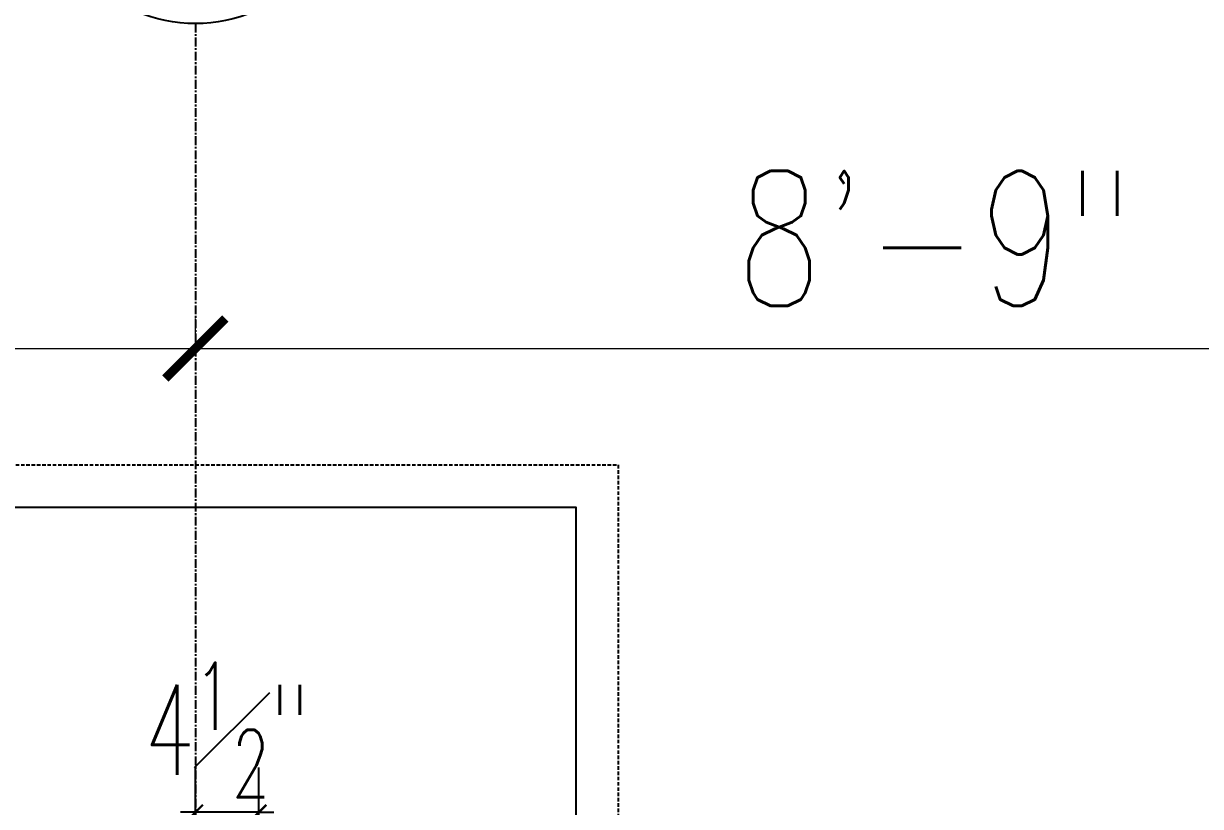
# Model space of a CAD drawing. Header units: inches. Extents: x 99023 to 109265, y 17199 to 18675.
# Drawn here: x 103198.6 to 103282.2, y 18418.7 to 18474.3 of the extents above; entities that cross this region are included whole.
import ezdxf

# ---------------------------------------------------------------- set-up
doc = ezdxf.new("R2010")
doc.units = ezdxf.units.IN
doc.linetypes.add('CENTER', pattern=[2, 1.25, -0.25, 0.25, -0.25])
doc.linetypes.add('HIDDEN', pattern=[0.375, 0.25, -0.125])
doc.layers.get('0').update_dxf_attribs({"color": 255})
doc.layers.add('DIM', color=250, linetype='Continuous', lineweight=15)
for name, color, linetype in [('FOOT', 4, 'Continuous'), ('FRN', 8, 'Continuous'), ('GRID-DIM', 5, 'Continuous'), ('HATCH', 8, 'Continuous'), ('PLAN', 1, 'Continuous')]:
    doc.layers.add(name, color=color, linetype=linetype)
doc.styles.add('ROMANS', font='romans.shx', dxfattribs={"width": 0.75})
doc.styles.add('style2', font='romans.shx', dxfattribs={"width": 0.65})
doc.dimstyles.new('115', dxfattribs={"dimscale": 4.25, "dimtxt": 3, "dimasz": 0.5, "dimexe": 0.75, "dimexo": 0.75, "dimgap": 0.25, "dimtad": 1, "dimdec": 8, "dimzin": 0, "dimdsep": 46, "dimlunit": 4, "dimtxsty": 'style2', "dimblk": 'DOT', "dimcen": 0.25, "dimdle": 0.75, "dimclrd": 5, "dimclre": 5, "dimclrt": 2, "dimadec": 0, "dimazin": 0, "dimtfac": 0.75, "dimtdec": 8, "dimtix": 1, "dimtmove": 2, "dimatfit": 0, "dimfxl": 1, "dimfrac": 1, "dimtolj": 1, "dimtzin": 0, "dimlwd": -1, "dimlwe": -1, "dimarcsym": 0})
doc.dimstyles.new('JCK', dxfattribs={"dimscale": 4.25, "dimtxt": 3.25, "dimasz": 1.5, "dimexe": 1, "dimexo": 1, "dimgap": 0.5, "dimtad": 1, "dimdec": 1, "dimzin": 0, "dimdsep": 46, "dimlunit": 4, "dimtxsty": 'ROMANS', "dimblk": 'ARCHTICK', "dimcen": 0.09, "dimdle": 1, "dimclrd": 5, "dimclre": 5, "dimclrt": 6, "dimadec": 0, "dimazin": 0, "dimtfac": 1, "dimtdec": 1, "dimtix": 1, "dimtmove": 2, "dimatfit": 0, "dimfxl": 1, "dimfrac": 1, "dimtolj": 1, "dimtzin": 0, "dimlwd": -1, "dimlwe": -1, "dimarcsym": 0})

# ---------------------------------------------------------------- blocks, each defined once
blk = doc.blocks.new('_ArchTick')
at = {"color": 0, "linetype": 'ByBlock', "const_width": 0.15}
blk.add_lwpolyline([(-0.5, -0.5), (0.5, 0.5)], dxfattribs=at)
blk = doc.blocks.new('*D113')
at = {"layer": 'Defpoints', "color": 0, "linetype": 'ByBlock', "lineweight": -2, "transparency": 16777216}
for p in [(103210.844, 18418.297), (103210.844, 18413.159), (103215.344, 18413.159)]:
    blk.add_point(p, dxfattribs=at)
at = {"layer": 'GRID-DIM', "color": 5, "linetype": 'ByBlock', "transparency": 16777216}
for p, q in [((103210.844, 18416.347), (103210.844, 18421.484)), ((103215.344, 18416.347), (103215.344, 18421.484)), ((103210.844, 18418.297), (103209.782, 18418.297)), ((103215.344, 18418.297), (103210.844, 18418.297)), ((103215.344, 18418.297), (103216.407, 18418.297))]:
    blk.add_line(p, q, dxfattribs=at)
at = {"layer": 'GRID-DIM', "color": 5, "linetype": 'ByBlock', "transparency": 16777216, "xscale": 1.0625, "yscale": 1.0625, "zscale": 1.0625}
blk.add_blockref('_ArchTick', (103210.844, 18418.297), dxfattribs=at)
at = {"layer": 'GRID-DIM', "color": 5, "linetype": 'ByBlock', "transparency": 16777216, "xscale": 1.0625, "yscale": 1.0625, "zscale": 1.0625, "rotation": 180}
blk.add_blockref('_ArchTick', (103215.344, 18418.297), dxfattribs=at)
at = {"layer": 'GRID-DIM', "color": 2, "linetype": 'ByBlock', "transparency": 16777216, "insert": (103213.094, 18424.141), "char_height": 6.375, "attachment_point": 5, "style": 'style2'}
blk.add_mtext('\\A1;4{\\H0.75x;\\S1#2;}"', dxfattribs=at)
blk = doc.blocks.new('*D86')
at = {"layer": 'Defpoints', "color": 0, "linetype": 'ByBlock', "lineweight": -2, "transparency": 16777216}
for p in [(103210.844, 18451.201), (103024.844, 18449.382), (103210.844, 18449.382)]:
    blk.add_point(p, dxfattribs=at)
at = {"layer": 'DIM', "color": 5, "linetype": 'ByBlock', "transparency": 16777216}
for p, q in [((103024.844, 18451.507), (103024.844, 18453.326)), ((103210.844, 18451.507), (103210.844, 18453.326)), ((103022.719, 18451.201), (103212.969, 18451.201))]:
    blk.add_line(p, q, dxfattribs=at)
at = {"layer": 'DIM', "color": 5, "linetype": 'ByBlock', "transparency": 16777216, "xscale": 4.25, "yscale": 4.25, "zscale": 4.25, "rotation": 180}
blk.add_blockref('_ArchTick', (103024.844, 18451.201), dxfattribs=at)
at = {"layer": 'DIM', "color": 5, "linetype": 'ByBlock', "transparency": 16777216, "xscale": 4.25, "yscale": 4.25, "zscale": 4.25}
blk.add_blockref('_ArchTick', (103210.844, 18451.201), dxfattribs=at)
at = {"layer": 'DIM', "color": 6, "linetype": 'ByBlock', "transparency": 16777216, "insert": (103117.844, 18459.018), "char_height": 9.5625, "attachment_point": 5, "style": 'ROMANS'}
blk.add_mtext('\\A1;15\'-6"', dxfattribs=at)
blk = doc.blocks.new('*D87')
at = {"layer": 'Defpoints', "color": 0, "linetype": 'ByBlock', "lineweight": -2, "transparency": 16777216}
for p in [(103315.844, 18451.201), (103315.844, 18451.201), (103210.844, 18449.382)]:
    blk.add_point(p, dxfattribs=at)
at = {"layer": 'DIM', "color": 5, "linetype": 'ByBlock', "transparency": 16777216}
for p, q in [((103210.844, 18451.507), (103210.844, 18453.326)), ((103208.719, 18451.201), (103317.969, 18451.201))]:
    blk.add_line(p, q, dxfattribs=at)
at = {"layer": 'DIM', "color": 5, "linetype": 'ByBlock', "transparency": 16777216, "xscale": 4.25, "yscale": 4.25, "zscale": 4.25, "rotation": 180}
blk.add_blockref('_ArchTick', (103210.844, 18451.201), dxfattribs=at)
at = {"layer": 'DIM', "color": 5, "linetype": 'ByBlock', "transparency": 16777216, "xscale": 4.25, "yscale": 4.25, "zscale": 4.25}
blk.add_blockref('_ArchTick', (103315.844, 18451.201), dxfattribs=at)
at = {"layer": 'DIM', "color": 6, "linetype": 'ByBlock', "transparency": 16777216, "insert": (103263.344, 18459.018), "char_height": 9.5625, "attachment_point": 5, "style": 'ROMANS'}
blk.add_mtext('\\A1;8\'-9"', dxfattribs=at)
blk = doc.blocks.new('RTHTRHTRJ')
at = {"layer": 'FOOT', "ltscale": 2}
blk.add_lwpolyline([(103177.844, 18439.939), (103237.844, 18439.939), (103237.844, 18379.939), (103177.844, 18379.939)], close=True, dxfattribs=at)
at = {"layer": 'FRN', "color": 8}
blk.add_circle((103210.844, 18484.902), 10.641, dxfattribs=at)
at = {"layer": 'HATCH', "linetype": 'HIDDEN'}
blk.add_lwpolyline([(103174.844, 18442.939), (103240.844, 18442.939), (103240.844, 18376.939), (103174.844, 18376.939)], close=True, dxfattribs=at)
at = {"layer": 'PLAN', "color": 8, "linetype": 'CENTER', "ltscale": 0.5}
blk.add_line((103210.844, 18474.261), (103210.844, 17734.899), dxfattribs=at)
at = {"layer": 'DIM', "linetype": 'ByBlock'}
for base, p1, p2, picture, middle in [((103210.844, 18451.201), (103024.844, 18449.382), (103210.844, 18449.382), '*D86', (103117.844, 18459.018)), ((103315.844, 18451.201), (103210.844, 18449.382), (103315.844, 18451.201), '*D87', (103263.344, 18459.018))]:
    dim = blk.add_linear_dim(base=base, p1=p1, p2=p2, dimstyle='JCK', override={"dimtxt": 2.25, "dimasz": 1, "dimexe": 0.5, "dimexo": 0.5, "dimdle": 0.5}, dxfattribs=at)
    dim.commit()
    dim.dimension.update_dxf_attribs({"geometry": picture, "text_midpoint": middle})
at = {"layer": 'GRID-DIM', "linetype": 'ByBlock'}
dim = blk.add_linear_dim(base=(103210.844, 18418.297), p1=(103215.344, 18413.159), p2=(103210.844, 18413.159), angle=180, dimstyle='115', override={"dimtxt": 1.5, "dimasz": 0.25, "dimdec": 1, "dimblk1": 'ArchTick', "dimblk2": 'ArchTick', "dimsah": 1}, dxfattribs=at)
dim.commit()
dim.dimension.update_dxf_attribs({"geometry": '*D113', "text_midpoint": (103213.094, 18424.141)})

msp = doc.modelspace()

# ---------------------------------------------------------------- block references
at = {"color": 18, "lineweight": -2, "true_color": 0x000000}
msp.add_blockref('RTHTRHTRJ', (0, 0), dxfattribs=at)

doc.saveas('drawing.dxf')
